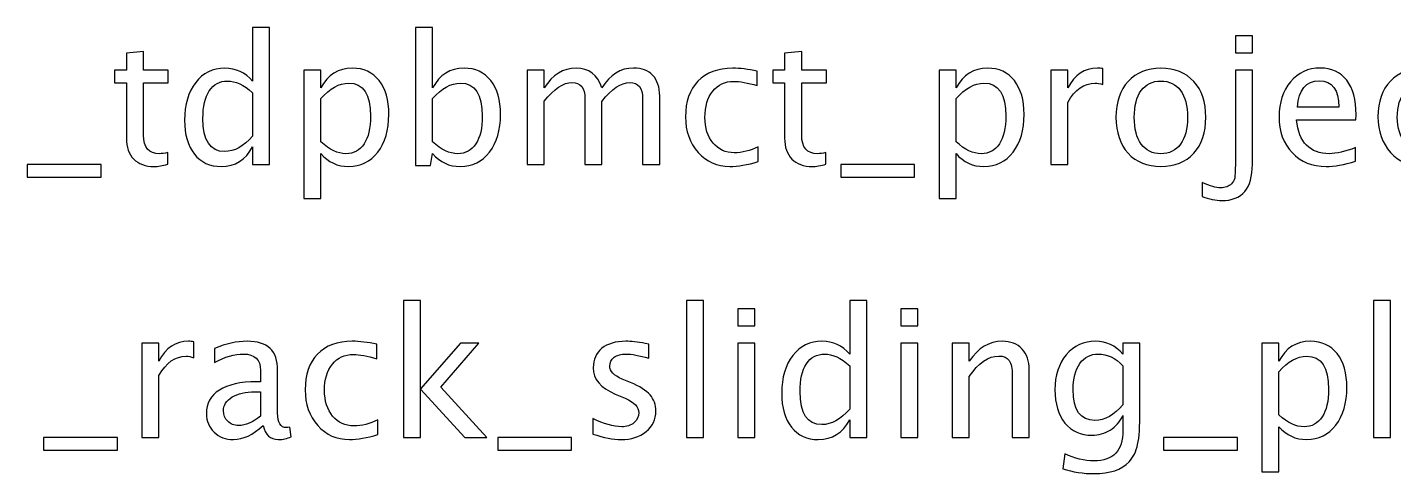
# Model space of a CAD drawing. Header units: centimetres. Extents: x -60 to 64, y -83 to 107.
# Drawn here: x -31.9 to 22.4, y 89.5 to 107.2 of the extents above; entities that cross this region are included whole.
import ezdxf

# ---------------------------------------------------------------- set-up
doc = ezdxf.new("R2010")
doc.units = ezdxf.units.CM
doc.header["$MEASUREMENT"] = 0
doc.layers.add('Layer 1', color=7, linetype='Continuous')

msp = doc.modelspace()

# ---------------------------------------------------------------- linework, layer by layer
at = {"layer": 'Layer 1'}
for points, knots in [([(-22.92877, 101.78031), (-22.92877, 101.78031), (-22.92877, 102.48234), (-22.92877, 102.48234), (-22.92877, 102.48234), (-23.20511, 101.95787), (-23.62139, 101.69564), (-24.1776, 101.69564), (-24.1776, 101.69564), (-24.62916, 101.69564), (-24.98429, 101.8591), (-25.24299, 102.18718), (-25.24299, 102.18718), (-25.5017, 102.51526), (-25.63105, 102.96329), (-25.63105, 103.53126), (-25.63105, 103.53126), (-25.63105, 104.15215), (-25.48406, 104.65192), (-25.19125, 105.03057), (-25.19125, 105.03057), (-24.89727, 105.40804), (-24.51157, 105.59737), (-24.03297, 105.59737), (-24.03297, 105.59737), (-23.58964, 105.59737), (-23.2204, 105.42803), (-22.92877, 105.08819), (-22.92877, 105.08819), (-22.92877, 105.08819), (-22.92877, 107.22015), (-22.92877, 107.22015), (-22.92877, 107.22015), (-22.92877, 107.22015), (-22.25144, 107.22015), (-22.25144, 107.22015), (-22.25144, 107.22015), (-22.25144, 107.22015), (-22.25144, 101.78031), (-22.25144, 101.78031), (-22.25144, 101.78031), (-22.25144, 101.78031), (-22.92877, 101.78031), (-22.92877, 101.78031)], [0, 0, 0, 0, 0.08333333, 0.08333333, 0.08333333, 0.08333333, 0.16666667, 0.16666667, 0.16666667, 0.16666667, 0.25, 0.25, 0.25, 0.25, 0.33333333, 0.33333333, 0.33333333, 0.33333333, 0.41666667, 0.41666667, 0.41666667, 0.41666667, 0.5, 0.5, 0.5, 0.5, 0.58333333, 0.58333333, 0.58333333, 0.58333333, 0.66666667, 0.66666667, 0.66666667, 0.66666667, 0.75, 0.75, 0.75, 0.75, 0.83333333, 0.83333333, 0.83333333, 0.83333333, 1, 1, 1, 1]), ([(-16.45412, 101.73798), (-16.45412, 101.73798), (-16.45412, 107.22015), (-16.45412, 107.22015), (-16.45412, 107.22015), (-16.45412, 107.22015), (-15.77678, 107.22015), (-15.77678, 107.22015), (-15.77678, 107.22015), (-15.77678, 107.22015), (-15.77678, 104.81302), (-15.77678, 104.81302), (-15.77678, 104.81302), (-15.49926, 105.33631), (-15.08181, 105.59737), (-14.5256, 105.59737), (-14.5256, 105.59737), (-14.07522, 105.59737), (-13.72126, 105.43391), (-13.46256, 105.10583), (-13.46256, 105.10583), (-13.20385, 104.77775), (-13.0745, 104.32972), (-13.0745, 103.76175), (-13.0745, 103.76175), (-13.0745, 103.14321), (-13.22149, 102.64344), (-13.5143, 102.26479), (-13.5143, 102.26479), (-13.80711, 101.88497), (-14.19281, 101.69564), (-14.67024, 101.69564), (-14.67024, 101.69564), (-15.11356, 101.69564), (-15.4828, 101.86498), (-15.77678, 102.20482), (-15.77678, 102.20482), (-15.77678, 102.20482), (-15.8591, 101.73798), (-15.8591, 101.73798), (-15.8591, 101.73798), (-15.8591, 101.73798), (-16.45412, 101.73798), (-16.45412, 101.73798)], [0, 0, 0, 0, 0.08333333, 0.08333333, 0.08333333, 0.08333333, 0.16666667, 0.16666667, 0.16666667, 0.16666667, 0.25, 0.25, 0.25, 0.25, 0.33333333, 0.33333333, 0.33333333, 0.33333333, 0.41666667, 0.41666667, 0.41666667, 0.41666667, 0.5, 0.5, 0.5, 0.5, 0.58333333, 0.58333333, 0.58333333, 0.58333333, 0.66666667, 0.66666667, 0.66666667, 0.66666667, 0.75, 0.75, 0.75, 0.75, 0.83333333, 0.83333333, 0.83333333, 0.83333333, 1, 1, 1, 1]), ([(16.12846, 106.20415), (16.12846, 106.20415), (16.12846, 106.88148), (16.12846, 106.88148), (16.12846, 106.88148), (16.12846, 106.88148), (16.8058, 106.88148), (16.8058, 106.88148), (16.8058, 106.88148), (16.8058, 106.88148), (16.8058, 106.20415), (16.8058, 106.20415), (16.8058, 106.20415), (16.8058, 106.20415), (16.12846, 106.20415), (16.12846, 106.20415)], [0, 0, 0, 0, 0.2, 0.2, 0.2, 0.2, 0.4, 0.4, 0.4, 0.4, 0.6, 0.6, 0.6, 0.6, 1, 1, 1, 1]), ([(-26.30133, 101.78149), (-26.51064, 101.72387), (-26.69291, 101.69564), (-26.84696, 101.69564), (-26.84696, 101.69564), (-27.19268, 101.69564), (-27.46197, 101.79442), (-27.65482, 101.99198), (-27.65482, 101.99198), (-27.84885, 102.18953), (-27.94527, 102.46352), (-27.94527, 102.81513), (-27.94527, 102.81513), (-27.94527, 102.81513), (-27.94527, 105.01176), (-27.94527, 105.01176), (-27.94527, 105.01176), (-27.94527, 105.01176), (-28.41329, 105.01176), (-28.41329, 105.01176), (-28.41329, 105.01176), (-28.41329, 105.01176), (-28.41329, 105.51976), (-28.41329, 105.51976), (-28.41329, 105.51976), (-28.41329, 105.51976), (-27.94527, 105.51976), (-27.94527, 105.51976), (-27.94527, 105.51976), (-27.94527, 105.51976), (-27.94527, 106.19591), (-27.94527, 106.19591), (-27.94527, 106.19591), (-27.94527, 106.19591), (-27.26794, 106.26059), (-27.26794, 106.26059), (-27.26794, 106.26059), (-27.26794, 106.26059), (-27.26794, 105.51976), (-27.26794, 105.51976), (-27.26794, 105.51976), (-27.26794, 105.51976), (-26.28722, 105.51976), (-26.28722, 105.51976), (-26.28722, 105.51976), (-26.28722, 105.51976), (-26.28722, 105.01176), (-26.28722, 105.01176), (-26.28722, 105.01176), (-26.28722, 105.01176), (-27.26794, 105.01176), (-27.26794, 105.01176), (-27.26794, 105.01176), (-27.26794, 105.01176), (-27.26794, 102.93742), (-27.26794, 102.93742), (-27.26794, 102.93742), (-27.26794, 102.44824), (-27.0551, 102.20364), (-26.63059, 102.20364), (-26.63059, 102.20364), (-26.54004, 102.20364), (-26.43068, 102.21893), (-26.30133, 102.24833), (-26.30133, 102.24833), (-26.30133, 102.24833), (-26.30133, 101.78149), (-26.30133, 101.78149)], [0, 0, 0, 0, 0.05555556, 0.05555556, 0.05555556, 0.05555556, 0.11111111, 0.11111111, 0.11111111, 0.11111111, 0.16666667, 0.16666667, 0.16666667, 0.16666667, 0.22222222, 0.22222222, 0.22222222, 0.22222222, 0.27777778, 0.27777778, 0.27777778, 0.27777778, 0.33333333, 0.33333333, 0.33333333, 0.33333333, 0.38888889, 0.38888889, 0.38888889, 0.38888889, 0.44444444, 0.44444444, 0.44444444, 0.44444444, 0.5, 0.5, 0.5, 0.5, 0.55555556, 0.55555556, 0.55555556, 0.55555556, 0.61111111, 0.61111111, 0.61111111, 0.61111111, 0.66666667, 0.66666667, 0.66666667, 0.66666667, 0.72222222, 0.72222222, 0.72222222, 0.72222222, 0.77777778, 0.77777778, 0.77777778, 0.77777778, 0.83333333, 0.83333333, 0.83333333, 0.83333333, 0.88888889, 0.88888889, 0.88888889, 0.88888889, 1, 1, 1, 1]), ([(-0.14049, 101.78149), (-0.3498, 101.72387), (-0.53207, 101.69564), (-0.68612, 101.69564), (-0.68612, 101.69564), (-1.03184, 101.69564), (-1.30113, 101.79442), (-1.49398, 101.99198), (-1.49398, 101.99198), (-1.68801, 102.18953), (-1.78443, 102.46352), (-1.78443, 102.81513), (-1.78443, 102.81513), (-1.78443, 102.81513), (-1.78443, 105.01176), (-1.78443, 105.01176), (-1.78443, 105.01176), (-1.78443, 105.01176), (-2.25245, 105.01176), (-2.25245, 105.01176), (-2.25245, 105.01176), (-2.25245, 105.01176), (-2.25245, 105.51976), (-2.25245, 105.51976), (-2.25245, 105.51976), (-2.25245, 105.51976), (-1.78443, 105.51976), (-1.78443, 105.51976), (-1.78443, 105.51976), (-1.78443, 105.51976), (-1.78443, 106.19591), (-1.78443, 106.19591), (-1.78443, 106.19591), (-1.78443, 106.19591), (-1.1071, 106.26059), (-1.1071, 106.26059), (-1.1071, 106.26059), (-1.1071, 106.26059), (-1.1071, 105.51976), (-1.1071, 105.51976), (-1.1071, 105.51976), (-1.1071, 105.51976), (-0.12638, 105.51976), (-0.12638, 105.51976), (-0.12638, 105.51976), (-0.12638, 105.51976), (-0.12638, 105.01176), (-0.12638, 105.01176), (-0.12638, 105.01176), (-0.12638, 105.01176), (-1.1071, 105.01176), (-1.1071, 105.01176), (-1.1071, 105.01176), (-1.1071, 105.01176), (-1.1071, 102.93742), (-1.1071, 102.93742), (-1.1071, 102.93742), (-1.1071, 102.44824), (-0.89426, 102.20364), (-0.46975, 102.20364), (-0.46975, 102.20364), (-0.3792, 102.20364), (-0.26984, 102.21893), (-0.14049, 102.24833), (-0.14049, 102.24833), (-0.14049, 102.24833), (-0.14049, 101.78149), (-0.14049, 101.78149)], [0, 0, 0, 0, 0.05555556, 0.05555556, 0.05555556, 0.05555556, 0.11111111, 0.11111111, 0.11111111, 0.11111111, 0.16666667, 0.16666667, 0.16666667, 0.16666667, 0.22222222, 0.22222222, 0.22222222, 0.22222222, 0.27777778, 0.27777778, 0.27777778, 0.27777778, 0.33333333, 0.33333333, 0.33333333, 0.33333333, 0.38888889, 0.38888889, 0.38888889, 0.38888889, 0.44444444, 0.44444444, 0.44444444, 0.44444444, 0.5, 0.5, 0.5, 0.5, 0.55555556, 0.55555556, 0.55555556, 0.55555556, 0.61111111, 0.61111111, 0.61111111, 0.61111111, 0.66666667, 0.66666667, 0.66666667, 0.66666667, 0.72222222, 0.72222222, 0.72222222, 0.72222222, 0.77777778, 0.77777778, 0.77777778, 0.77777778, 0.83333333, 0.83333333, 0.83333333, 0.83333333, 0.88888889, 0.88888889, 0.88888889, 0.88888889, 1, 1, 1, 1]), ([(-20.89442, 100.41859), (-20.89442, 100.41859), (-20.89442, 105.51976), (-20.89442, 105.51976), (-20.89442, 105.51976), (-20.89442, 105.51976), (-20.21708, 105.51976), (-20.21708, 105.51976), (-20.21708, 105.51976), (-20.21708, 105.51976), (-20.21708, 104.81302), (-20.21708, 104.81302), (-20.21708, 104.81302), (-19.93956, 105.33631), (-19.52211, 105.59737), (-18.9659, 105.59737), (-18.9659, 105.59737), (-18.51552, 105.59737), (-18.16156, 105.43391), (-17.90286, 105.10583), (-17.90286, 105.10583), (-17.64415, 104.77775), (-17.5148, 104.32972), (-17.5148, 103.76175), (-17.5148, 103.76175), (-17.5148, 103.14321), (-17.66179, 102.64344), (-17.9546, 102.26479), (-17.9546, 102.26479), (-18.24741, 101.88497), (-18.63311, 101.69564), (-19.11054, 101.69564), (-19.11054, 101.69564), (-19.55386, 101.69564), (-19.9231, 101.86498), (-20.21708, 102.20482), (-20.21708, 102.20482), (-20.21708, 102.20482), (-20.21708, 100.41859), (-20.21708, 100.41859), (-20.21708, 100.41859), (-20.21708, 100.41859), (-20.89442, 100.41859), (-20.89442, 100.41859)], [0, 0, 0, 0, 0.08333333, 0.08333333, 0.08333333, 0.08333333, 0.16666667, 0.16666667, 0.16666667, 0.16666667, 0.25, 0.25, 0.25, 0.25, 0.33333333, 0.33333333, 0.33333333, 0.33333333, 0.41666667, 0.41666667, 0.41666667, 0.41666667, 0.5, 0.5, 0.5, 0.5, 0.58333333, 0.58333333, 0.58333333, 0.58333333, 0.66666667, 0.66666667, 0.66666667, 0.66666667, 0.75, 0.75, 0.75, 0.75, 0.83333333, 0.83333333, 0.83333333, 0.83333333, 1, 1, 1, 1]), ([(-12.01382, 101.78031), (-12.01382, 101.78031), (-12.01382, 105.51976), (-12.01382, 105.51976), (-12.01382, 105.51976), (-12.01382, 105.51976), (-11.33648, 105.51976), (-11.33648, 105.51976), (-11.33648, 105.51976), (-11.33648, 105.51976), (-11.33648, 104.81302), (-11.33648, 104.81302), (-11.33648, 104.81302), (-11.00605, 105.33631), (-10.58271, 105.59737), (-10.06413, 105.59737), (-10.06413, 105.59737), (-9.56436, 105.59737), (-9.22452, 105.33631), (-9.04343, 104.81302), (-9.04343, 104.81302), (-8.7224, 105.34102), (-8.30377, 105.60442), (-7.78989, 105.60442), (-7.78989, 105.60442), (-7.4618, 105.60442), (-7.20663, 105.508), (-7.02436, 105.31397), (-7.02436, 105.31397), (-6.84209, 105.11994), (-6.75037, 104.8483), (-6.75037, 104.49905), (-6.75037, 104.49905), (-6.75037, 104.49905), (-6.75037, 101.78031), (-6.75037, 101.78031), (-6.75037, 101.78031), (-6.75037, 101.78031), (-7.4277, 101.78031), (-7.4277, 101.78031), (-7.4277, 101.78031), (-7.4277, 101.78031), (-7.4277, 104.38734), (-7.4277, 104.38734), (-7.4277, 104.38734), (-7.4277, 104.81302), (-7.59704, 105.02587), (-7.9357, 105.02587), (-7.9357, 105.02587), (-8.2873, 105.02587), (-8.65655, 104.77775), (-9.04343, 104.28033), (-9.04343, 104.28033), (-9.04343, 104.28033), (-9.04343, 101.78031), (-9.04343, 101.78031), (-9.04343, 101.78031), (-9.04343, 101.78031), (-9.72076, 101.78031), (-9.72076, 101.78031), (-9.72076, 101.78031), (-9.72076, 101.78031), (-9.72076, 104.38969), (-9.72076, 104.38969), (-9.72076, 104.38969), (-9.72076, 104.8189), (-9.89244, 105.03292), (-10.23699, 105.03292), (-10.23699, 105.03292), (-10.57919, 105.03292), (-10.94607, 104.78363), (-11.33648, 104.28386), (-11.33648, 104.28386), (-11.33648, 104.28386), (-11.33648, 101.78031), (-11.33648, 101.78031), (-11.33648, 101.78031), (-11.33648, 101.78031), (-12.01382, 101.78031), (-12.01382, 101.78031)], [0, 0, 0, 0, 0.04761905, 0.04761905, 0.04761905, 0.04761905, 0.0952381, 0.0952381, 0.0952381, 0.0952381, 0.14285714, 0.14285714, 0.14285714, 0.14285714, 0.19047619, 0.19047619, 0.19047619, 0.19047619, 0.23809524, 0.23809524, 0.23809524, 0.23809524, 0.28571429, 0.28571429, 0.28571429, 0.28571429, 0.33333333, 0.33333333, 0.33333333, 0.33333333, 0.38095238, 0.38095238, 0.38095238, 0.38095238, 0.42857143, 0.42857143, 0.42857143, 0.42857143, 0.47619048, 0.47619048, 0.47619048, 0.47619048, 0.52380952, 0.52380952, 0.52380952, 0.52380952, 0.57142857, 0.57142857, 0.57142857, 0.57142857, 0.61904762, 0.61904762, 0.61904762, 0.61904762, 0.66666667, 0.66666667, 0.66666667, 0.66666667, 0.71428571, 0.71428571, 0.71428571, 0.71428571, 0.76190476, 0.76190476, 0.76190476, 0.76190476, 0.80952381, 0.80952381, 0.80952381, 0.80952381, 0.85714286, 0.85714286, 0.85714286, 0.85714286, 0.9047619, 0.9047619, 0.9047619, 0.9047619, 1, 1, 1, 1]), ([(-2.82983, 101.8932), (-3.26845, 101.7615), (-3.6471, 101.69564), (-3.96578, 101.69564), (-3.96578, 101.69564), (-4.47142, 101.69564), (-4.89005, 101.88262), (-5.22284, 102.25538), (-5.22284, 102.25538), (-5.55563, 102.62933), (-5.72261, 103.10088), (-5.72261, 103.66885), (-5.72261, 103.66885), (-5.72261, 104.27563), (-5.55798, 104.74952), (-5.22872, 105.08819), (-5.22872, 105.08819), (-4.89946, 105.42803), (-4.43967, 105.59737), (-3.84936, 105.59737), (-3.84936, 105.59737), (-3.5589, 105.59737), (-3.232, 105.55739), (-2.87216, 105.47742), (-2.87216, 105.47742), (-2.87216, 105.47742), (-2.87216, 104.90592), (-2.87216, 104.90592), (-2.87216, 104.90592), (-3.25434, 105.01881), (-3.56596, 105.07526), (-3.80585, 105.07526), (-3.80585, 105.07526), (-4.15392, 105.07526), (-4.43262, 104.94473), (-4.64076, 104.68485), (-4.64076, 104.68485), (-4.8489, 104.42497), (-4.95355, 104.07807), (-4.95355, 103.64533), (-4.95355, 103.64533), (-4.95355, 103.22552), (-4.84537, 102.88686), (-4.63017, 102.62698), (-4.63017, 102.62698), (-4.41498, 102.36827), (-4.13393, 102.23892), (-3.78468, 102.23892), (-3.78468, 102.23892), (-3.47541, 102.23892), (-3.15791, 102.31888), (-2.82983, 102.47881), (-2.82983, 102.47881), (-2.82983, 102.47881), (-2.82983, 101.8932), (-2.82983, 101.8932)], [0, 0, 0, 0, 0.06666667, 0.06666667, 0.06666667, 0.06666667, 0.13333333, 0.13333333, 0.13333333, 0.13333333, 0.2, 0.2, 0.2, 0.2, 0.26666667, 0.26666667, 0.26666667, 0.26666667, 0.33333333, 0.33333333, 0.33333333, 0.33333333, 0.4, 0.4, 0.4, 0.4, 0.46666667, 0.46666667, 0.46666667, 0.46666667, 0.53333333, 0.53333333, 0.53333333, 0.53333333, 0.6, 0.6, 0.6, 0.6, 0.66666667, 0.66666667, 0.66666667, 0.66666667, 0.73333333, 0.73333333, 0.73333333, 0.73333333, 0.8, 0.8, 0.8, 0.8, 0.86666667, 0.86666667, 0.86666667, 0.86666667, 1, 1, 1, 1]), ([(4.3539, 100.41859), (4.3539, 100.41859), (4.3539, 105.51976), (4.3539, 105.51976), (4.3539, 105.51976), (4.3539, 105.51976), (5.03124, 105.51976), (5.03124, 105.51976), (5.03124, 105.51976), (5.03124, 105.51976), (5.03124, 104.81302), (5.03124, 104.81302), (5.03124, 104.81302), (5.30876, 105.33631), (5.72621, 105.59737), (6.28242, 105.59737), (6.28242, 105.59737), (6.7328, 105.59737), (7.08676, 105.43391), (7.34546, 105.10583), (7.34546, 105.10583), (7.60417, 104.77775), (7.73352, 104.32972), (7.73352, 103.76175), (7.73352, 103.76175), (7.73352, 103.14321), (7.58653, 102.64344), (7.29372, 102.26479), (7.29372, 102.26479), (7.00091, 101.88497), (6.61521, 101.69564), (6.13778, 101.69564), (6.13778, 101.69564), (5.69446, 101.69564), (5.32522, 101.86498), (5.03124, 102.20482), (5.03124, 102.20482), (5.03124, 102.20482), (5.03124, 100.41859), (5.03124, 100.41859), (5.03124, 100.41859), (5.03124, 100.41859), (4.3539, 100.41859), (4.3539, 100.41859)], [0, 0, 0, 0, 0.08333333, 0.08333333, 0.08333333, 0.08333333, 0.16666667, 0.16666667, 0.16666667, 0.16666667, 0.25, 0.25, 0.25, 0.25, 0.33333333, 0.33333333, 0.33333333, 0.33333333, 0.41666667, 0.41666667, 0.41666667, 0.41666667, 0.5, 0.5, 0.5, 0.5, 0.58333333, 0.58333333, 0.58333333, 0.58333333, 0.66666667, 0.66666667, 0.66666667, 0.66666667, 0.75, 0.75, 0.75, 0.75, 0.83333333, 0.83333333, 0.83333333, 0.83333333, 1, 1, 1, 1]), ([(8.7942, 101.78031), (8.7942, 101.78031), (8.7942, 105.51976), (8.7942, 105.51976), (8.7942, 105.51976), (8.7942, 105.51976), (9.47154, 105.51976), (9.47154, 105.51976), (9.47154, 105.51976), (9.47154, 105.51976), (9.47154, 104.81302), (9.47154, 104.81302), (9.47154, 104.81302), (9.74082, 105.33631), (10.13123, 105.59737), (10.64394, 105.59737), (10.64394, 105.59737), (10.71332, 105.59737), (10.78622, 105.59149), (10.86148, 105.57973), (10.86148, 105.57973), (10.86148, 105.57973), (10.86148, 104.9459), (10.86148, 104.9459), (10.86148, 104.9459), (10.74389, 104.98471), (10.64041, 105.0047), (10.55104, 105.0047), (10.55104, 105.0047), (10.12065, 105.0047), (9.76082, 104.7507), (9.47154, 104.24152), (9.47154, 104.24152), (9.47154, 104.24152), (9.47154, 101.78031), (9.47154, 101.78031), (9.47154, 101.78031), (9.47154, 101.78031), (8.7942, 101.78031), (8.7942, 101.78031)], [0, 0, 0, 0, 0.09090909, 0.09090909, 0.09090909, 0.09090909, 0.18181818, 0.18181818, 0.18181818, 0.18181818, 0.27272727, 0.27272727, 0.27272727, 0.27272727, 0.36363636, 0.36363636, 0.36363636, 0.36363636, 0.45454545, 0.45454545, 0.45454545, 0.45454545, 0.54545455, 0.54545455, 0.54545455, 0.54545455, 0.63636364, 0.63636364, 0.63636364, 0.63636364, 0.72727273, 0.72727273, 0.72727273, 0.72727273, 0.81818182, 0.81818182, 0.81818182, 0.81818182, 1, 1, 1, 1]), ([(13.16983, 101.69564), (12.62067, 101.69564), (12.18558, 101.87086), (11.86572, 102.22128), (11.86572, 102.22128), (11.5447, 102.57171), (11.38477, 103.04796), (11.38477, 103.64886), (11.38477, 103.64886), (11.38477, 104.24858), (11.5447, 104.72365), (11.86572, 105.0729), (11.86572, 105.0729), (12.18558, 105.42215), (12.62067, 105.59737), (13.16983, 105.59737), (13.16983, 105.59737), (13.71898, 105.59737), (14.15408, 105.42215), (14.47393, 105.0729), (14.47393, 105.0729), (14.79496, 104.72365), (14.95488, 104.24858), (14.95488, 103.64886), (14.95488, 103.64886), (14.95488, 103.04796), (14.79496, 102.57171), (14.47393, 102.22128), (14.47393, 102.22128), (14.15408, 101.87086), (13.71898, 101.69564), (13.16983, 101.69564)], [0, 0, 0, 0, 0.11111111, 0.11111111, 0.11111111, 0.11111111, 0.22222222, 0.22222222, 0.22222222, 0.22222222, 0.33333333, 0.33333333, 0.33333333, 0.33333333, 0.44444444, 0.44444444, 0.44444444, 0.44444444, 0.55555556, 0.55555556, 0.55555556, 0.55555556, 0.66666667, 0.66666667, 0.66666667, 0.66666667, 0.77777778, 0.77777778, 0.77777778, 0.77777778, 1, 1, 1, 1]), ([(14.80907, 100.51031), (14.80907, 100.51031), (14.80907, 101.05359), (14.80907, 101.05359), (14.80907, 101.05359), (15.12657, 100.91718), (15.36881, 100.84898), (15.53462, 100.84898), (15.53462, 100.84898), (15.72277, 100.84898), (15.86976, 100.89954), (15.97324, 101.00067), (15.97324, 101.00067), (16.04262, 101.06887), (16.08495, 101.14766), (16.10259, 101.23468), (16.10259, 101.23468), (16.12023, 101.3217), (16.12846, 101.50397), (16.12846, 101.78149), (16.12846, 101.78149), (16.12846, 101.78149), (16.12846, 105.51976), (16.12846, 105.51976), (16.12846, 105.51976), (16.12846, 105.51976), (16.8058, 105.51976), (16.8058, 105.51976), (16.8058, 105.51976), (16.8058, 105.51976), (16.8058, 101.78266), (16.8058, 101.78266), (16.8058, 101.78266), (16.8058, 100.82193), (16.4001, 100.34098), (15.58754, 100.34098), (15.58754, 100.34098), (15.34647, 100.34098), (15.08659, 100.39742), (14.80907, 100.51031)], [0, 0, 0, 0, 0.09090909, 0.09090909, 0.09090909, 0.09090909, 0.18181818, 0.18181818, 0.18181818, 0.18181818, 0.27272727, 0.27272727, 0.27272727, 0.27272727, 0.36363636, 0.36363636, 0.36363636, 0.36363636, 0.45454545, 0.45454545, 0.45454545, 0.45454545, 0.54545455, 0.54545455, 0.54545455, 0.54545455, 0.63636364, 0.63636364, 0.63636364, 0.63636364, 0.72727273, 0.72727273, 0.72727273, 0.72727273, 0.81818182, 0.81818182, 0.81818182, 0.81818182, 1, 1, 1, 1]), ([(20.90626, 101.90025), (20.45117, 101.76385), (20.06194, 101.69564), (19.73739, 101.69564), (19.73739, 101.69564), (19.18352, 101.69564), (18.73314, 101.87909), (18.38625, 102.2448), (18.38625, 102.2448), (18.03935, 102.61051), (17.86531, 103.08441), (17.86531, 103.66767), (17.86531, 103.66767), (17.86531, 104.23329), (18.01818, 104.69778), (18.3251, 105.06115), (18.3251, 105.06115), (18.63201, 105.42333), (19.02477, 105.60442), (19.50338, 105.60442), (19.50338, 105.60442), (19.95611, 105.60442), (20.30653, 105.44332), (20.55348, 105.12112), (20.55348, 105.12112), (20.80042, 104.79891), (20.9239, 104.34265), (20.9239, 103.75116), (20.9239, 103.75116), (20.9239, 103.75116), (20.92037, 103.5442), (20.92037, 103.5442), (20.92037, 103.5442), (20.92037, 103.5442), (18.55676, 103.5442), (18.55676, 103.5442), (18.55676, 103.5442), (18.65553, 102.6505), (19.0918, 102.20364), (19.86439, 102.20364), (19.86439, 102.20364), (20.14778, 102.20364), (20.49468, 102.28361), (20.90626, 102.44353), (20.90626, 102.44353), (20.90626, 102.44353), (20.90626, 101.90025), (20.90626, 101.90025)], [0, 0, 0, 0, 0.07692308, 0.07692308, 0.07692308, 0.07692308, 0.15384615, 0.15384615, 0.15384615, 0.15384615, 0.23076923, 0.23076923, 0.23076923, 0.23076923, 0.30769231, 0.30769231, 0.30769231, 0.30769231, 0.38461538, 0.38461538, 0.38461538, 0.38461538, 0.46153846, 0.46153846, 0.46153846, 0.46153846, 0.53846154, 0.53846154, 0.53846154, 0.53846154, 0.61538462, 0.61538462, 0.61538462, 0.61538462, 0.69230769, 0.69230769, 0.69230769, 0.69230769, 0.76923077, 0.76923077, 0.76923077, 0.76923077, 0.84615385, 0.84615385, 0.84615385, 0.84615385, 1, 1, 1, 1]), ([(24.68921, 101.8932), (24.25059, 101.7615), (23.87194, 101.69564), (23.55326, 101.69564), (23.55326, 101.69564), (23.04762, 101.69564), (22.62899, 101.88262), (22.2962, 102.25538), (22.2962, 102.25538), (21.96341, 102.62933), (21.79643, 103.10088), (21.79643, 103.66885), (21.79643, 103.66885), (21.79643, 104.27563), (21.96106, 104.74952), (22.29032, 105.08819), (22.29032, 105.08819), (22.61958, 105.42803), (23.07937, 105.59737), (23.66968, 105.59737), (23.66968, 105.59737), (23.96014, 105.59737), (24.28704, 105.55739), (24.64688, 105.47742), (24.64688, 105.47742), (24.64688, 105.47742), (24.64688, 104.90592), (24.64688, 104.90592), (24.64688, 104.90592), (24.2647, 105.01881), (23.95308, 105.07526), (23.71319, 105.07526), (23.71319, 105.07526), (23.36512, 105.07526), (23.08642, 104.94473), (22.87828, 104.68485), (22.87828, 104.68485), (22.67014, 104.42497), (22.56549, 104.07807), (22.56549, 103.64533), (22.56549, 103.64533), (22.56549, 103.22552), (22.67367, 102.88686), (22.88887, 102.62698), (22.88887, 102.62698), (23.10406, 102.36827), (23.38511, 102.23892), (23.73436, 102.23892), (23.73436, 102.23892), (24.04363, 102.23892), (24.36113, 102.31888), (24.68921, 102.47881), (24.68921, 102.47881), (24.68921, 102.47881), (24.68921, 101.8932), (24.68921, 101.8932)], [0, 0, 0, 0, 0.06666667, 0.06666667, 0.06666667, 0.06666667, 0.13333333, 0.13333333, 0.13333333, 0.13333333, 0.2, 0.2, 0.2, 0.2, 0.26666667, 0.26666667, 0.26666667, 0.26666667, 0.33333333, 0.33333333, 0.33333333, 0.33333333, 0.4, 0.4, 0.4, 0.4, 0.46666667, 0.46666667, 0.46666667, 0.46666667, 0.53333333, 0.53333333, 0.53333333, 0.53333333, 0.6, 0.6, 0.6, 0.6, 0.66666667, 0.66666667, 0.66666667, 0.66666667, 0.73333333, 0.73333333, 0.73333333, 0.73333333, 0.8, 0.8, 0.8, 0.8, 0.86666667, 0.86666667, 0.86666667, 0.86666667, 1, 1, 1, 1]), ([(-22.92877, 104.62488), (-23.28037, 104.93415), (-23.61316, 105.08937), (-23.92831, 105.08937), (-23.92831, 105.08937), (-24.23875, 105.08937), (-24.47864, 104.96002), (-24.64915, 104.70014), (-24.64915, 104.70014), (-24.81966, 104.44143), (-24.90433, 104.07454), (-24.90433, 103.59947), (-24.90433, 103.59947), (-24.90433, 102.72576), (-24.61505, 102.28831), (-24.03532, 102.28831), (-24.03532, 102.28831), (-23.65902, 102.28831), (-23.28978, 102.4941), (-22.92877, 102.9045), (-22.92877, 102.9045), (-22.92877, 102.9045), (-22.92877, 104.62488), (-22.92877, 104.62488)], [0, 0, 0, 0, 0.14285714, 0.14285714, 0.14285714, 0.14285714, 0.28571429, 0.28571429, 0.28571429, 0.28571429, 0.42857143, 0.42857143, 0.42857143, 0.42857143, 0.57142857, 0.57142857, 0.57142857, 0.57142857, 0.71428571, 0.71428571, 0.71428571, 0.71428571, 1, 1, 1, 1]), ([(-20.21708, 102.67166), (-19.86783, 102.36004), (-19.53504, 102.20364), (-19.21872, 102.20364), (-19.21872, 102.20364), (-18.9071, 102.20364), (-18.66604, 102.33417), (-18.4967, 102.59405), (-18.4967, 102.59405), (-18.32619, 102.85393), (-18.24153, 103.21964), (-18.24153, 103.69237), (-18.24153, 103.69237), (-18.24153, 104.56726), (-18.5308, 105.0047), (-19.10936, 105.0047), (-19.10936, 105.0047), (-19.48801, 105.0047), (-19.85725, 104.80009), (-20.21708, 104.38969), (-20.21708, 104.38969), (-20.21708, 104.38969), (-20.21708, 102.67166), (-20.21708, 102.67166)], [0, 0, 0, 0, 0.14285714, 0.14285714, 0.14285714, 0.14285714, 0.28571429, 0.28571429, 0.28571429, 0.28571429, 0.42857143, 0.42857143, 0.42857143, 0.42857143, 0.57142857, 0.57142857, 0.57142857, 0.57142857, 0.71428571, 0.71428571, 0.71428571, 0.71428571, 1, 1, 1, 1]), ([(-15.77678, 102.67166), (-15.42753, 102.36004), (-15.09474, 102.20364), (-14.77842, 102.20364), (-14.77842, 102.20364), (-14.4668, 102.20364), (-14.22574, 102.33417), (-14.0564, 102.59405), (-14.0564, 102.59405), (-13.88589, 102.85393), (-13.80123, 103.21964), (-13.80123, 103.69237), (-13.80123, 103.69237), (-13.80123, 104.56726), (-14.0905, 105.0047), (-14.66906, 105.0047), (-14.66906, 105.0047), (-15.04771, 105.0047), (-15.41695, 104.80009), (-15.77678, 104.38969), (-15.77678, 104.38969), (-15.77678, 104.38969), (-15.77678, 102.67166), (-15.77678, 102.67166)], [0, 0, 0, 0, 0.14285714, 0.14285714, 0.14285714, 0.14285714, 0.28571429, 0.28571429, 0.28571429, 0.28571429, 0.42857143, 0.42857143, 0.42857143, 0.42857143, 0.57142857, 0.57142857, 0.57142857, 0.57142857, 0.71428571, 0.71428571, 0.71428571, 0.71428571, 1, 1, 1, 1]), ([(5.03124, 102.67166), (5.38049, 102.36004), (5.71328, 102.20364), (6.0296, 102.20364), (6.0296, 102.20364), (6.34122, 102.20364), (6.58228, 102.33417), (6.75162, 102.59405), (6.75162, 102.59405), (6.92213, 102.85393), (7.00679, 103.21964), (7.00679, 103.69237), (7.00679, 103.69237), (7.00679, 104.56726), (6.71752, 105.0047), (6.13896, 105.0047), (6.13896, 105.0047), (5.76031, 105.0047), (5.39107, 104.80009), (5.03124, 104.38969), (5.03124, 104.38969), (5.03124, 104.38969), (5.03124, 102.67166), (5.03124, 102.67166)], [0, 0, 0, 0, 0.14285714, 0.14285714, 0.14285714, 0.14285714, 0.28571429, 0.28571429, 0.28571429, 0.28571429, 0.42857143, 0.42857143, 0.42857143, 0.42857143, 0.57142857, 0.57142857, 0.57142857, 0.57142857, 0.71428571, 0.71428571, 0.71428571, 0.71428571, 1, 1, 1, 1]), ([(13.16865, 102.20364), (13.50379, 102.20364), (13.76485, 102.32947), (13.95064, 102.58229), (13.95064, 102.58229), (14.13526, 102.83394), (14.22816, 103.19025), (14.22816, 103.64886), (14.22816, 103.64886), (14.22816, 104.10629), (14.13526, 104.46142), (13.95064, 104.71307), (13.95064, 104.71307), (13.76485, 104.96354), (13.50379, 105.08937), (13.16865, 105.08937), (13.16865, 105.08937), (12.83234, 105.08937), (12.57128, 104.96354), (12.38784, 104.71307), (12.38784, 104.71307), (12.20322, 104.46142), (12.11149, 104.10629), (12.11149, 103.64886), (12.11149, 103.64886), (12.11149, 103.19025), (12.20322, 102.83394), (12.38784, 102.58229), (12.38784, 102.58229), (12.57128, 102.32947), (12.83234, 102.20364), (13.16865, 102.20364)], [0, 0, 0, 0, 0.11111111, 0.11111111, 0.11111111, 0.11111111, 0.22222222, 0.22222222, 0.22222222, 0.22222222, 0.33333333, 0.33333333, 0.33333333, 0.33333333, 0.44444444, 0.44444444, 0.44444444, 0.44444444, 0.55555556, 0.55555556, 0.55555556, 0.55555556, 0.66666667, 0.66666667, 0.66666667, 0.66666667, 0.77777778, 0.77777778, 0.77777778, 0.77777778, 1, 1, 1, 1]), ([(18.59203, 104.0522), (18.59203, 104.0522), (20.24303, 104.0522), (20.24303, 104.0522), (20.24303, 104.0522), (20.24303, 104.74835), (19.98315, 105.09642), (19.46457, 105.09642), (19.46457, 105.09642), (18.94246, 105.09642), (18.65201, 104.74835), (18.59203, 104.0522)], [0, 0, 0, 0, 0.25, 0.25, 0.25, 0.25, 0.5, 0.5, 0.5, 0.5, 1, 1, 1, 1]), ([(-31.88228, 101.27231), (-31.88228, 101.27231), (-31.88228, 101.78031), (-31.88228, 101.78031), (-31.88228, 101.78031), (-31.88228, 101.78031), (-28.94716, 101.78031), (-28.94716, 101.78031), (-28.94716, 101.78031), (-28.94716, 101.78031), (-28.94716, 101.27231), (-28.94716, 101.27231), (-28.94716, 101.27231), (-28.94716, 101.27231), (-31.88228, 101.27231), (-31.88228, 101.27231)], [0, 0, 0, 0, 0.2, 0.2, 0.2, 0.2, 0.4, 0.4, 0.4, 0.4, 0.6, 0.6, 0.6, 0.6, 1, 1, 1, 1]), ([(0.44512, 101.27231), (0.44512, 101.27231), (0.44512, 101.78031), (0.44512, 101.78031), (0.44512, 101.78031), (0.44512, 101.78031), (3.38024, 101.78031), (3.38024, 101.78031), (3.38024, 101.78031), (3.38024, 101.78031), (3.38024, 101.27231), (3.38024, 101.27231), (3.38024, 101.27231), (3.38024, 101.27231), (0.44512, 101.27231), (0.44512, 101.27231)], [0, 0, 0, 0, 0.2, 0.2, 0.2, 0.2, 0.4, 0.4, 0.4, 0.4, 0.6, 0.6, 0.6, 0.6, 1, 1, 1, 1]), ([(-16.93097, 90.93826), (-16.93097, 90.93826), (-16.93097, 96.3781), (-16.93097, 96.3781), (-16.93097, 96.3781), (-16.93097, 96.3781), (-16.25363, 96.3781), (-16.25363, 96.3781), (-16.25363, 96.3781), (-16.25363, 96.3781), (-16.25363, 92.86325), (-16.25363, 92.86325), (-16.25363, 92.86325), (-16.25363, 92.86325), (-14.66613, 94.67771), (-14.66613, 94.67771), (-14.66613, 94.67771), (-14.66613, 94.67771), (-13.93471, 94.67771), (-13.93471, 94.67771), (-13.93471, 94.67771), (-13.93471, 94.67771), (-15.45165, 92.93263), (-15.45165, 92.93263), (-15.45165, 92.93263), (-15.45165, 92.93263), (-13.6172, 90.93826), (-13.6172, 90.93826), (-13.6172, 90.93826), (-13.6172, 90.93826), (-14.48974, 90.93826), (-14.48974, 90.93826), (-14.48974, 90.93826), (-14.48974, 90.93826), (-16.25363, 92.8562), (-16.25363, 92.8562), (-16.25363, 92.8562), (-16.25363, 92.8562), (-16.25363, 90.93826), (-16.25363, 90.93826), (-16.25363, 90.93826), (-16.25363, 90.93826), (-16.93097, 90.93826), (-16.93097, 90.93826)], [0, 0, 0, 0, 0.08333333, 0.08333333, 0.08333333, 0.08333333, 0.16666667, 0.16666667, 0.16666667, 0.16666667, 0.25, 0.25, 0.25, 0.25, 0.33333333, 0.33333333, 0.33333333, 0.33333333, 0.41666667, 0.41666667, 0.41666667, 0.41666667, 0.5, 0.5, 0.5, 0.5, 0.58333333, 0.58333333, 0.58333333, 0.58333333, 0.66666667, 0.66666667, 0.66666667, 0.66666667, 0.75, 0.75, 0.75, 0.75, 0.83333333, 0.83333333, 0.83333333, 0.83333333, 1, 1, 1, 1]), ([(-5.68206, 90.93826), (-5.68206, 90.93826), (-5.68206, 96.3781), (-5.68206, 96.3781), (-5.68206, 96.3781), (-5.68206, 96.3781), (-5.00472, 96.3781), (-5.00472, 96.3781), (-5.00472, 96.3781), (-5.00472, 96.3781), (-5.00472, 90.93826), (-5.00472, 90.93826), (-5.00472, 90.93826), (-5.00472, 90.93826), (-5.68206, 90.93826), (-5.68206, 90.93826)], [0, 0, 0, 0, 0.2, 0.2, 0.2, 0.2, 0.4, 0.4, 0.4, 0.4, 0.6, 0.6, 0.6, 0.6, 1, 1, 1, 1]), ([(0.80201, 90.93826), (0.80201, 90.93826), (0.80201, 91.64029), (0.80201, 91.64029), (0.80201, 91.64029), (0.52567, 91.11582), (0.10939, 90.85359), (-0.44682, 90.85359), (-0.44682, 90.85359), (-0.89838, 90.85359), (-1.25351, 91.01705), (-1.51221, 91.34513), (-1.51221, 91.34513), (-1.77092, 91.67321), (-1.90027, 92.12124), (-1.90027, 92.68921), (-1.90027, 92.68921), (-1.90027, 93.3101), (-1.75328, 93.80987), (-1.46047, 94.18852), (-1.46047, 94.18852), (-1.16649, 94.56599), (-0.78079, 94.75532), (-0.30219, 94.75532), (-0.30219, 94.75532), (0.14114, 94.75532), (0.51038, 94.58598), (0.80201, 94.24614), (0.80201, 94.24614), (0.80201, 94.24614), (0.80201, 96.3781), (0.80201, 96.3781), (0.80201, 96.3781), (0.80201, 96.3781), (1.47934, 96.3781), (1.47934, 96.3781), (1.47934, 96.3781), (1.47934, 96.3781), (1.47934, 90.93826), (1.47934, 90.93826), (1.47934, 90.93826), (1.47934, 90.93826), (0.80201, 90.93826), (0.80201, 90.93826)], [0, 0, 0, 0, 0.08333333, 0.08333333, 0.08333333, 0.08333333, 0.16666667, 0.16666667, 0.16666667, 0.16666667, 0.25, 0.25, 0.25, 0.25, 0.33333333, 0.33333333, 0.33333333, 0.33333333, 0.41666667, 0.41666667, 0.41666667, 0.41666667, 0.5, 0.5, 0.5, 0.5, 0.58333333, 0.58333333, 0.58333333, 0.58333333, 0.66666667, 0.66666667, 0.66666667, 0.66666667, 0.75, 0.75, 0.75, 0.75, 0.83333333, 0.83333333, 0.83333333, 0.83333333, 1, 1, 1, 1]), ([(21.62179, 90.93826), (21.62179, 90.93826), (21.62179, 96.3781), (21.62179, 96.3781), (21.62179, 96.3781), (21.62179, 96.3781), (22.29913, 96.3781), (22.29913, 96.3781), (22.29913, 96.3781), (22.29913, 96.3781), (22.29913, 90.93826), (22.29913, 90.93826), (22.29913, 90.93826), (22.29913, 90.93826), (21.62179, 90.93826), (21.62179, 90.93826)], [0, 0, 0, 0, 0.2, 0.2, 0.2, 0.2, 0.4, 0.4, 0.4, 0.4, 0.6, 0.6, 0.6, 0.6, 1, 1, 1, 1]), ([(-3.643, 95.3621), (-3.643, 95.3621), (-3.643, 96.03943), (-3.643, 96.03943), (-3.643, 96.03943), (-3.643, 96.03943), (-2.96566, 96.03943), (-2.96566, 96.03943), (-2.96566, 96.03943), (-2.96566, 96.03943), (-2.96566, 95.3621), (-2.96566, 95.3621), (-2.96566, 95.3621), (-2.96566, 95.3621), (-3.643, 95.3621), (-3.643, 95.3621)], [0, 0, 0, 0, 0.2, 0.2, 0.2, 0.2, 0.4, 0.4, 0.4, 0.4, 0.6, 0.6, 0.6, 0.6, 1, 1, 1, 1]), ([(2.83636, 95.3621), (2.83636, 95.3621), (2.83636, 96.03943), (2.83636, 96.03943), (2.83636, 96.03943), (2.83636, 96.03943), (3.5137, 96.03943), (3.5137, 96.03943), (3.5137, 96.03943), (3.5137, 96.03943), (3.5137, 95.3621), (3.5137, 95.3621), (3.5137, 95.3621), (3.5137, 95.3621), (2.83636, 95.3621), (2.83636, 95.3621)], [0, 0, 0, 0, 0.2, 0.2, 0.2, 0.2, 0.4, 0.4, 0.4, 0.4, 0.6, 0.6, 0.6, 0.6, 1, 1, 1, 1]), ([(-27.32734, 90.93826), (-27.32734, 90.93826), (-27.32734, 94.67771), (-27.32734, 94.67771), (-27.32734, 94.67771), (-27.32734, 94.67771), (-26.65, 94.67771), (-26.65, 94.67771), (-26.65, 94.67771), (-26.65, 94.67771), (-26.65, 93.97097), (-26.65, 93.97097), (-26.65, 93.97097), (-26.38072, 94.49426), (-25.99031, 94.75532), (-25.4776, 94.75532), (-25.4776, 94.75532), (-25.40822, 94.75532), (-25.33532, 94.74944), (-25.26006, 94.73768), (-25.26006, 94.73768), (-25.26006, 94.73768), (-25.26006, 94.10385), (-25.26006, 94.10385), (-25.26006, 94.10385), (-25.37765, 94.14266), (-25.48113, 94.16265), (-25.5705, 94.16265), (-25.5705, 94.16265), (-26.00089, 94.16265), (-26.36072, 93.90865), (-26.65, 93.39947), (-26.65, 93.39947), (-26.65, 93.39947), (-26.65, 90.93826), (-26.65, 90.93826), (-26.65, 90.93826), (-26.65, 90.93826), (-27.32734, 90.93826), (-27.32734, 90.93826)], [0, 0, 0, 0, 0.09090909, 0.09090909, 0.09090909, 0.09090909, 0.18181818, 0.18181818, 0.18181818, 0.18181818, 0.27272727, 0.27272727, 0.27272727, 0.27272727, 0.36363636, 0.36363636, 0.36363636, 0.36363636, 0.45454545, 0.45454545, 0.45454545, 0.45454545, 0.54545455, 0.54545455, 0.54545455, 0.54545455, 0.63636364, 0.63636364, 0.63636364, 0.63636364, 0.72727273, 0.72727273, 0.72727273, 0.72727273, 0.81818182, 0.81818182, 0.81818182, 0.81818182, 1, 1, 1, 1]), ([(-22.51309, 91.41451), (-22.91996, 91.04057), (-23.31155, 90.85359), (-23.68784, 90.85359), (-23.68784, 90.85359), (-23.99711, 90.85359), (-24.25464, 90.95002), (-24.45808, 91.14405), (-24.45808, 91.14405), (-24.66269, 91.33808), (-24.76499, 91.58267), (-24.76499, 91.87783), (-24.76499, 91.87783), (-24.76499, 92.28587), (-24.59331, 92.59984), (-24.24994, 92.81857), (-24.24994, 92.81857), (-23.90657, 93.03729), (-23.41385, 93.14665), (-22.7718, 93.14665), (-22.7718, 93.14665), (-22.7718, 93.14665), (-22.61305, 93.14665), (-22.61305, 93.14665), (-22.61305, 93.14665), (-22.61305, 93.14665), (-22.61305, 93.59703), (-22.61305, 93.59703), (-22.61305, 93.59703), (-22.61305, 94.03095), (-22.83882, 94.24732), (-23.29156, 94.24732), (-23.29156, 94.24732), (-23.64198, 94.24732), (-24.02533, 94.13678), (-24.44044, 93.91571), (-24.44044, 93.91571), (-24.44044, 93.91571), (-24.44044, 94.4731), (-24.44044, 94.4731), (-24.44044, 94.4731), (-23.98418, 94.66124), (-23.55379, 94.75532), (-23.15044, 94.75532), (-23.15044, 94.75532), (-22.73534, 94.75532), (-22.42843, 94.66124), (-22.23205, 94.47192), (-22.23205, 94.47192), (-22.03449, 94.2826), (-21.93571, 93.99097), (-21.93571, 93.59703), (-21.93571, 93.59703), (-21.93571, 93.59703), (-21.93571, 91.90722), (-21.93571, 91.90722), (-21.93571, 91.90722), (-21.93571, 91.52034), (-21.81694, 91.32632), (-21.57823, 91.32632), (-21.57823, 91.32632), (-21.54883, 91.32632), (-21.50532, 91.33102), (-21.4477, 91.34043), (-21.4477, 91.34043), (-21.4477, 91.34043), (-21.39949, 90.96413), (-21.39949, 90.96413), (-21.39949, 90.96413), (-21.55354, 90.89005), (-21.72287, 90.85359), (-21.90867, 90.85359), (-21.90867, 90.85359), (-22.22499, 90.85359), (-22.42607, 91.04057), (-22.51309, 91.41451)], [0, 0, 0, 0, 0.05, 0.05, 0.05, 0.05, 0.1, 0.1, 0.1, 0.1, 0.15, 0.15, 0.15, 0.15, 0.2, 0.2, 0.2, 0.2, 0.25, 0.25, 0.25, 0.25, 0.3, 0.3, 0.3, 0.3, 0.35, 0.35, 0.35, 0.35, 0.4, 0.4, 0.4, 0.4, 0.45, 0.45, 0.45, 0.45, 0.5, 0.5, 0.5, 0.5, 0.55, 0.55, 0.55, 0.55, 0.6, 0.6, 0.6, 0.6, 0.65, 0.65, 0.65, 0.65, 0.7, 0.7, 0.7, 0.7, 0.75, 0.75, 0.75, 0.75, 0.8, 0.8, 0.8, 0.8, 0.85, 0.85, 0.85, 0.85, 0.9, 0.9, 0.9, 0.9, 1, 1, 1, 1]), ([(-17.94814, 91.05115), (-18.38676, 90.91945), (-18.76541, 90.85359), (-19.08409, 90.85359), (-19.08409, 90.85359), (-19.58973, 90.85359), (-20.00836, 91.04057), (-20.34115, 91.41333), (-20.34115, 91.41333), (-20.67394, 91.78728), (-20.84092, 92.25883), (-20.84092, 92.8268), (-20.84092, 92.8268), (-20.84092, 93.43358), (-20.67629, 93.90747), (-20.34703, 94.24614), (-20.34703, 94.24614), (-20.01777, 94.58598), (-19.55798, 94.75532), (-18.96767, 94.75532), (-18.96767, 94.75532), (-18.67721, 94.75532), (-18.35031, 94.71534), (-17.99047, 94.63537), (-17.99047, 94.63537), (-17.99047, 94.63537), (-17.99047, 94.06387), (-17.99047, 94.06387), (-17.99047, 94.06387), (-18.37265, 94.17676), (-18.68427, 94.23321), (-18.92416, 94.23321), (-18.92416, 94.23321), (-19.27223, 94.23321), (-19.55093, 94.10268), (-19.75907, 93.8428), (-19.75907, 93.8428), (-19.96721, 93.58292), (-20.07186, 93.23602), (-20.07186, 92.80328), (-20.07186, 92.80328), (-20.07186, 92.38347), (-19.96368, 92.04481), (-19.74848, 91.78493), (-19.74848, 91.78493), (-19.53329, 91.52622), (-19.25224, 91.39687), (-18.90299, 91.39687), (-18.90299, 91.39687), (-18.59372, 91.39687), (-18.27622, 91.47683), (-17.94814, 91.63676), (-17.94814, 91.63676), (-17.94814, 91.63676), (-17.94814, 91.05115), (-17.94814, 91.05115)], [0, 0, 0, 0, 0.06666667, 0.06666667, 0.06666667, 0.06666667, 0.13333333, 0.13333333, 0.13333333, 0.13333333, 0.2, 0.2, 0.2, 0.2, 0.26666667, 0.26666667, 0.26666667, 0.26666667, 0.33333333, 0.33333333, 0.33333333, 0.33333333, 0.4, 0.4, 0.4, 0.4, 0.46666667, 0.46666667, 0.46666667, 0.46666667, 0.53333333, 0.53333333, 0.53333333, 0.53333333, 0.6, 0.6, 0.6, 0.6, 0.66666667, 0.66666667, 0.66666667, 0.66666667, 0.73333333, 0.73333333, 0.73333333, 0.73333333, 0.8, 0.8, 0.8, 0.8, 0.86666667, 0.86666667, 0.86666667, 0.86666667, 1, 1, 1, 1]), ([(-9.41327, 91.07232), (-9.41327, 91.07232), (-9.41327, 91.6932), (-9.41327, 91.6932), (-9.41327, 91.6932), (-8.96995, 91.47213), (-8.58542, 91.36159), (-8.25734, 91.36159), (-8.25734, 91.36159), (-8.06213, 91.36159), (-7.89985, 91.41451), (-7.77168, 91.52034), (-7.77168, 91.52034), (-7.6435, 91.625), (-7.57883, 91.7567), (-7.57883, 91.91546), (-7.57883, 91.91546), (-7.57883, 92.14711), (-7.75874, 92.33879), (-8.11858, 92.49048), (-8.11858, 92.49048), (-8.11858, 92.49048), (-8.51486, 92.65864), (-8.51486, 92.65864), (-8.51486, 92.65864), (-9.0993, 92.90088), (-9.39211, 93.25131), (-9.39211, 93.70639), (-9.39211, 93.70639), (-9.39211, 94.03212), (-9.27686, 94.28848), (-9.04638, 94.47545), (-9.04638, 94.47545), (-8.8159, 94.66242), (-8.49958, 94.75532), (-8.09859, 94.75532), (-8.09859, 94.75532), (-7.89045, 94.75532), (-7.63174, 94.7271), (-7.32483, 94.66948), (-7.32483, 94.66948), (-7.32483, 94.66948), (-7.18371, 94.64243), (-7.18371, 94.64243), (-7.18371, 94.64243), (-7.18371, 94.64243), (-7.18371, 94.07798), (-7.18371, 94.07798), (-7.18371, 94.07798), (-7.56119, 94.19087), (-7.86222, 94.24732), (-8.08683, 94.24732), (-8.08683, 94.24732), (-8.28438, 94.24732), (-8.44078, 94.20381), (-8.55955, 94.11797), (-8.55955, 94.11797), (-8.67714, 94.03212), (-8.73594, 93.91688), (-8.73594, 93.77224), (-8.73594, 93.77224), (-8.73594, 93.56881), (-8.57131, 93.39595), (-8.24087, 93.25601), (-8.24087, 93.25601), (-8.24087, 93.25601), (-7.91514, 93.11843), (-7.91514, 93.11843), (-7.91514, 93.11843), (-7.5459, 92.96321), (-7.28484, 92.79858), (-7.13197, 92.62571), (-7.13197, 92.62571), (-6.97793, 92.45285), (-6.90149, 92.23648), (-6.90149, 91.97778), (-6.90149, 91.97778), (-6.90149, 91.6497), (-7.03084, 91.38041), (-7.29072, 91.16992), (-7.29072, 91.16992), (-7.54943, 90.95943), (-7.88104, 90.85359), (-8.28438, 90.85359), (-8.28438, 90.85359), (-8.59483, 90.85359), (-8.96995, 90.9265), (-9.41327, 91.07232)], [0, 0, 0, 0, 0.04347826, 0.04347826, 0.04347826, 0.04347826, 0.08695652, 0.08695652, 0.08695652, 0.08695652, 0.13043478, 0.13043478, 0.13043478, 0.13043478, 0.17391304, 0.17391304, 0.17391304, 0.17391304, 0.2173913, 0.2173913, 0.2173913, 0.2173913, 0.26086957, 0.26086957, 0.26086957, 0.26086957, 0.30434783, 0.30434783, 0.30434783, 0.30434783, 0.34782609, 0.34782609, 0.34782609, 0.34782609, 0.39130435, 0.39130435, 0.39130435, 0.39130435, 0.43478261, 0.43478261, 0.43478261, 0.43478261, 0.47826087, 0.47826087, 0.47826087, 0.47826087, 0.52173913, 0.52173913, 0.52173913, 0.52173913, 0.56521739, 0.56521739, 0.56521739, 0.56521739, 0.60869565, 0.60869565, 0.60869565, 0.60869565, 0.65217391, 0.65217391, 0.65217391, 0.65217391, 0.69565217, 0.69565217, 0.69565217, 0.69565217, 0.73913043, 0.73913043, 0.73913043, 0.73913043, 0.7826087, 0.7826087, 0.7826087, 0.7826087, 0.82608696, 0.82608696, 0.82608696, 0.82608696, 0.86956522, 0.86956522, 0.86956522, 0.86956522, 0.91304348, 0.91304348, 0.91304348, 0.91304348, 1, 1, 1, 1]), ([(-3.643, 90.93826), (-3.643, 90.93826), (-3.643, 94.67771), (-3.643, 94.67771), (-3.643, 94.67771), (-3.643, 94.67771), (-2.96566, 94.67771), (-2.96566, 94.67771), (-2.96566, 94.67771), (-2.96566, 94.67771), (-2.96566, 90.93826), (-2.96566, 90.93826), (-2.96566, 90.93826), (-2.96566, 90.93826), (-3.643, 90.93826), (-3.643, 90.93826)], [0, 0, 0, 0, 0.2, 0.2, 0.2, 0.2, 0.4, 0.4, 0.4, 0.4, 0.6, 0.6, 0.6, 0.6, 1, 1, 1, 1]), ([(2.83636, 90.93826), (2.83636, 90.93826), (2.83636, 94.67771), (2.83636, 94.67771), (2.83636, 94.67771), (2.83636, 94.67771), (3.5137, 94.67771), (3.5137, 94.67771), (3.5137, 94.67771), (3.5137, 94.67771), (3.5137, 90.93826), (3.5137, 90.93826), (3.5137, 90.93826), (3.5137, 90.93826), (2.83636, 90.93826), (2.83636, 90.93826)], [0, 0, 0, 0, 0.2, 0.2, 0.2, 0.2, 0.4, 0.4, 0.4, 0.4, 0.6, 0.6, 0.6, 0.6, 1, 1, 1, 1]), ([(4.87542, 90.93826), (4.87542, 90.93826), (4.87542, 94.67771), (4.87542, 94.67771), (4.87542, 94.67771), (4.87542, 94.67771), (5.55276, 94.67771), (5.55276, 94.67771), (5.55276, 94.67771), (5.55276, 94.67771), (5.55276, 93.97097), (5.55276, 93.97097), (5.55276, 93.97097), (5.91142, 94.49426), (6.35121, 94.75532), (6.87097, 94.75532), (6.87097, 94.75532), (7.19788, 94.75532), (7.45776, 94.65301), (7.64943, 94.44723), (7.64943, 94.44723), (7.84111, 94.24261), (7.93754, 93.96627), (7.93754, 93.62055), (7.93754, 93.62055), (7.93754, 93.62055), (7.93754, 90.93826), (7.93754, 90.93826), (7.93754, 90.93826), (7.93754, 90.93826), (7.2602, 90.93826), (7.2602, 90.93826), (7.2602, 90.93826), (7.2602, 90.93826), (7.2602, 93.39947), (7.2602, 93.39947), (7.2602, 93.39947), (7.2602, 93.67699), (7.21905, 93.87455), (7.13791, 93.99214), (7.13791, 93.99214), (7.05559, 94.11091), (6.92036, 94.16971), (6.73104, 94.16971), (6.73104, 94.16971), (6.31476, 94.16971), (5.922, 93.89807), (5.55276, 93.35479), (5.55276, 93.35479), (5.55276, 93.35479), (5.55276, 90.93826), (5.55276, 90.93826), (5.55276, 90.93826), (5.55276, 90.93826), (4.87542, 90.93826), (4.87542, 90.93826)], [0, 0, 0, 0, 0.06666667, 0.06666667, 0.06666667, 0.06666667, 0.13333333, 0.13333333, 0.13333333, 0.13333333, 0.2, 0.2, 0.2, 0.2, 0.26666667, 0.26666667, 0.26666667, 0.26666667, 0.33333333, 0.33333333, 0.33333333, 0.33333333, 0.4, 0.4, 0.4, 0.4, 0.46666667, 0.46666667, 0.46666667, 0.46666667, 0.53333333, 0.53333333, 0.53333333, 0.53333333, 0.6, 0.6, 0.6, 0.6, 0.66666667, 0.66666667, 0.66666667, 0.66666667, 0.73333333, 0.73333333, 0.73333333, 0.73333333, 0.8, 0.8, 0.8, 0.8, 0.86666667, 0.86666667, 0.86666667, 0.86666667, 1, 1, 1, 1]), ([(9.26868, 89.69648), (9.26868, 89.69648), (9.34865, 90.28209), (9.34865, 90.28209), (9.34865, 90.28209), (9.74141, 90.09865), (10.13064, 90.00693), (10.51517, 90.00693), (10.51517, 90.00693), (11.27834, 90.00693), (11.66052, 90.41144), (11.66052, 91.21931), (11.66052, 91.21931), (11.66052, 91.21931), (11.66052, 91.80727), (11.66052, 91.80727), (11.66052, 91.80727), (11.54293, 91.55915), (11.37595, 91.36747), (11.1584, 91.22989), (11.1584, 91.22989), (10.94085, 91.09231), (10.69861, 91.02293), (10.43168, 91.02293), (10.43168, 91.02293), (9.97894, 91.02293), (9.62029, 91.1852), (9.3557, 91.50976), (9.3557, 91.50976), (9.09112, 91.83432), (8.95824, 92.27411), (8.95824, 92.82915), (8.95824, 92.82915), (8.95824, 93.39712), (9.10876, 93.86044), (9.4098, 94.2191), (9.4098, 94.2191), (9.71201, 94.57658), (10.10124, 94.75532), (10.57984, 94.75532), (10.57984, 94.75532), (10.99847, 94.75532), (11.35948, 94.58598), (11.66052, 94.24614), (11.66052, 94.24614), (11.66052, 94.24614), (11.66052, 94.67771), (11.66052, 94.67771), (11.66052, 94.67771), (11.66052, 94.67771), (12.33785, 94.67771), (12.33785, 94.67771), (12.33785, 94.67771), (12.33785, 94.67771), (12.33785, 91.95896), (12.33785, 91.95896), (12.33785, 91.95896), (12.33785, 91.37453), (12.30728, 90.94179), (12.24613, 90.66074), (12.24613, 90.66074), (12.18616, 90.37969), (12.07092, 90.14921), (11.90394, 89.97047), (11.90394, 89.97047), (11.6076, 89.6565), (11.14429, 89.49893), (10.51517, 89.49893), (10.51517, 89.49893), (10.0836, 89.49893), (9.6685, 89.56478), (9.26868, 89.69648)], [0, 0, 0, 0, 0.05263158, 0.05263158, 0.05263158, 0.05263158, 0.10526316, 0.10526316, 0.10526316, 0.10526316, 0.15789474, 0.15789474, 0.15789474, 0.15789474, 0.21052632, 0.21052632, 0.21052632, 0.21052632, 0.26315789, 0.26315789, 0.26315789, 0.26315789, 0.31578947, 0.31578947, 0.31578947, 0.31578947, 0.36842105, 0.36842105, 0.36842105, 0.36842105, 0.42105263, 0.42105263, 0.42105263, 0.42105263, 0.47368421, 0.47368421, 0.47368421, 0.47368421, 0.52631579, 0.52631579, 0.52631579, 0.52631579, 0.57894737, 0.57894737, 0.57894737, 0.57894737, 0.63157895, 0.63157895, 0.63157895, 0.63157895, 0.68421053, 0.68421053, 0.68421053, 0.68421053, 0.73684211, 0.73684211, 0.73684211, 0.73684211, 0.78947368, 0.78947368, 0.78947368, 0.78947368, 0.84210526, 0.84210526, 0.84210526, 0.84210526, 0.89473684, 0.89473684, 0.89473684, 0.89473684, 1, 1, 1, 1]), ([(17.18149, 89.57654), (17.18149, 89.57654), (17.18149, 94.67771), (17.18149, 94.67771), (17.18149, 94.67771), (17.18149, 94.67771), (17.85883, 94.67771), (17.85883, 94.67771), (17.85883, 94.67771), (17.85883, 94.67771), (17.85883, 93.97097), (17.85883, 93.97097), (17.85883, 93.97097), (18.13635, 94.49426), (18.5538, 94.75532), (19.11001, 94.75532), (19.11001, 94.75532), (19.56039, 94.75532), (19.91435, 94.59186), (20.17305, 94.26378), (20.17305, 94.26378), (20.43176, 93.9357), (20.56111, 93.48767), (20.56111, 92.9197), (20.56111, 92.9197), (20.56111, 92.30116), (20.41412, 91.80139), (20.12131, 91.42274), (20.12131, 91.42274), (19.8285, 91.04292), (19.4428, 90.85359), (18.96537, 90.85359), (18.96537, 90.85359), (18.52205, 90.85359), (18.15281, 91.02293), (17.85883, 91.36277), (17.85883, 91.36277), (17.85883, 91.36277), (17.85883, 89.57654), (17.85883, 89.57654), (17.85883, 89.57654), (17.85883, 89.57654), (17.18149, 89.57654), (17.18149, 89.57654)], [0, 0, 0, 0, 0.08333333, 0.08333333, 0.08333333, 0.08333333, 0.16666667, 0.16666667, 0.16666667, 0.16666667, 0.25, 0.25, 0.25, 0.25, 0.33333333, 0.33333333, 0.33333333, 0.33333333, 0.41666667, 0.41666667, 0.41666667, 0.41666667, 0.5, 0.5, 0.5, 0.5, 0.58333333, 0.58333333, 0.58333333, 0.58333333, 0.66666667, 0.66666667, 0.66666667, 0.66666667, 0.75, 0.75, 0.75, 0.75, 0.83333333, 0.83333333, 0.83333333, 0.83333333, 1, 1, 1, 1]), ([(0.80201, 93.78283), (0.45041, 94.0921), (0.11762, 94.24732), (-0.19753, 94.24732), (-0.19753, 94.24732), (-0.50797, 94.24732), (-0.74786, 94.11797), (-0.91837, 93.85809), (-0.91837, 93.85809), (-1.08888, 93.59938), (-1.17355, 93.23249), (-1.17355, 92.75742), (-1.17355, 92.75742), (-1.17355, 91.88371), (-0.88427, 91.44626), (-0.30454, 91.44626), (-0.30454, 91.44626), (0.07176, 91.44626), (0.441, 91.65205), (0.80201, 92.06245), (0.80201, 92.06245), (0.80201, 92.06245), (0.80201, 93.78283), (0.80201, 93.78283)], [0, 0, 0, 0, 0.14285714, 0.14285714, 0.14285714, 0.14285714, 0.28571429, 0.28571429, 0.28571429, 0.28571429, 0.42857143, 0.42857143, 0.42857143, 0.42857143, 0.57142857, 0.57142857, 0.57142857, 0.57142857, 0.71428571, 0.71428571, 0.71428571, 0.71428571, 1, 1, 1, 1]), ([(11.66052, 92.23178), (11.66052, 92.23178), (11.66052, 93.78283), (11.66052, 93.78283), (11.66052, 93.78283), (11.36183, 94.0921), (11.0361, 94.24732), (10.6845, 94.24732), (10.6845, 94.24732), (10.3717, 94.24732), (10.12711, 94.12267), (9.95072, 93.8722), (9.95072, 93.8722), (9.77316, 93.6229), (9.68496, 93.276), (9.68496, 92.83385), (9.68496, 92.83385), (9.68496, 92.02129), (9.97306, 91.61559), (10.55044, 91.61559), (10.55044, 91.61559), (10.9432, 91.61559), (11.31362, 91.82138), (11.66052, 92.23178)], [0, 0, 0, 0, 0.14285714, 0.14285714, 0.14285714, 0.14285714, 0.28571429, 0.28571429, 0.28571429, 0.28571429, 0.42857143, 0.42857143, 0.42857143, 0.42857143, 0.57142857, 0.57142857, 0.57142857, 0.57142857, 0.71428571, 0.71428571, 0.71428571, 0.71428571, 1, 1, 1, 1]), ([(17.85883, 91.82961), (18.20808, 91.51799), (18.54087, 91.36159), (18.85719, 91.36159), (18.85719, 91.36159), (19.16881, 91.36159), (19.40987, 91.49212), (19.57921, 91.752), (19.57921, 91.752), (19.74972, 92.01188), (19.83438, 92.37759), (19.83438, 92.85032), (19.83438, 92.85032), (19.83438, 93.72521), (19.54511, 94.16265), (18.96655, 94.16265), (18.96655, 94.16265), (18.5879, 94.16265), (18.21866, 93.95804), (17.85883, 93.54764), (17.85883, 93.54764), (17.85883, 93.54764), (17.85883, 91.82961), (17.85883, 91.82961)], [0, 0, 0, 0, 0.14285714, 0.14285714, 0.14285714, 0.14285714, 0.28571429, 0.28571429, 0.28571429, 0.28571429, 0.42857143, 0.42857143, 0.42857143, 0.42857143, 0.57142857, 0.57142857, 0.57142857, 0.57142857, 0.71428571, 0.71428571, 0.71428571, 0.71428571, 1, 1, 1, 1]), ([(-22.61305, 91.78375), (-22.61305, 91.78375), (-22.61305, 92.74448), (-22.61305, 92.74448), (-22.61305, 92.74448), (-22.61305, 92.74448), (-22.83059, 92.75154), (-22.83059, 92.75154), (-22.83059, 92.75154), (-23.20689, 92.75154), (-23.51028, 92.68216), (-23.74194, 92.5434), (-23.74194, 92.5434), (-23.97242, 92.40346), (-24.08766, 92.21884), (-24.08766, 91.98836), (-24.08766, 91.98836), (-24.08766, 91.82726), (-24.03004, 91.69085), (-23.91597, 91.57914), (-23.91597, 91.57914), (-23.80073, 91.46743), (-23.6608, 91.41098), (-23.49499, 91.41098), (-23.49499, 91.41098), (-23.21277, 91.41098), (-22.91879, 91.53563), (-22.61305, 91.78375)], [0, 0, 0, 0, 0.125, 0.125, 0.125, 0.125, 0.25, 0.25, 0.25, 0.25, 0.375, 0.375, 0.375, 0.375, 0.5, 0.5, 0.5, 0.5, 0.625, 0.625, 0.625, 0.625, 0.75, 0.75, 0.75, 0.75, 1, 1, 1, 1]), ([(-31.23612, 90.43026), (-31.23612, 90.43026), (-31.23612, 90.93826), (-31.23612, 90.93826), (-31.23612, 90.93826), (-31.23612, 90.93826), (-28.301, 90.93826), (-28.301, 90.93826), (-28.301, 90.93826), (-28.301, 90.93826), (-28.301, 90.43026), (-28.301, 90.43026), (-28.301, 90.43026), (-28.301, 90.43026), (-31.23612, 90.43026), (-31.23612, 90.43026)], [0, 0, 0, 0, 0.2, 0.2, 0.2, 0.2, 0.4, 0.4, 0.4, 0.4, 0.6, 0.6, 0.6, 0.6, 1, 1, 1, 1]), ([(-13.188, 90.43026), (-13.188, 90.43026), (-13.188, 90.93826), (-13.188, 90.93826), (-13.188, 90.93826), (-13.188, 90.93826), (-10.25288, 90.93826), (-10.25288, 90.93826), (-10.25288, 90.93826), (-10.25288, 90.93826), (-10.25288, 90.43026), (-10.25288, 90.43026), (-10.25288, 90.43026), (-10.25288, 90.43026), (-13.188, 90.43026), (-13.188, 90.43026)], [0, 0, 0, 0, 0.2, 0.2, 0.2, 0.2, 0.4, 0.4, 0.4, 0.4, 0.6, 0.6, 0.6, 0.6, 1, 1, 1, 1]), ([(13.27271, 90.43026), (13.27271, 90.43026), (13.27271, 90.93826), (13.27271, 90.93826), (13.27271, 90.93826), (13.27271, 90.93826), (16.20783, 90.93826), (16.20783, 90.93826), (16.20783, 90.93826), (16.20783, 90.93826), (16.20783, 90.43026), (16.20783, 90.43026), (16.20783, 90.43026), (16.20783, 90.43026), (13.27271, 90.43026), (13.27271, 90.43026)], [0, 0, 0, 0, 0.2, 0.2, 0.2, 0.2, 0.4, 0.4, 0.4, 0.4, 0.6, 0.6, 0.6, 0.6, 1, 1, 1, 1])]:
    msp.add_open_spline(points, degree=3, knots=knots, dxfattribs=at)

doc.saveas('drawing.dxf')
